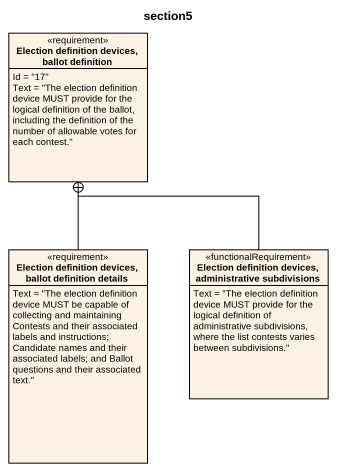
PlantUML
@startuml
title section5
hide circle
hide empty members
class "Election definition devices, ballot definition" as Election_definition_devices <<requirement>> {
  Id = "17"
  Text = "The election definition device MUST provide for the logical definition of the ballot, including the definition of the number of allowable votes for each contest."
}
class "Election definition devices, ballot definition details" as Election_definition_devices_2 <<requirement>> {
  Text = "The election definition device MUST be capable of collecting and maintaining Contests and their associated labels and instructions; Candidate names and their associated labels; and Ballot questions and their associated text."
}
class "Election definition devices, administrative subdivisions" as Election_definition_devices_3 <<functionalRequirement>> {
  Text = "The election definition device MUST provide for the logical definition of administrative subdivisions, where the list contests varies between subdivisions."
}
Election_definition_devices_2 -up-+ Election_definition_devices
Election_definition_devices_3 -up-+ Election_definition_devices
@enduml
